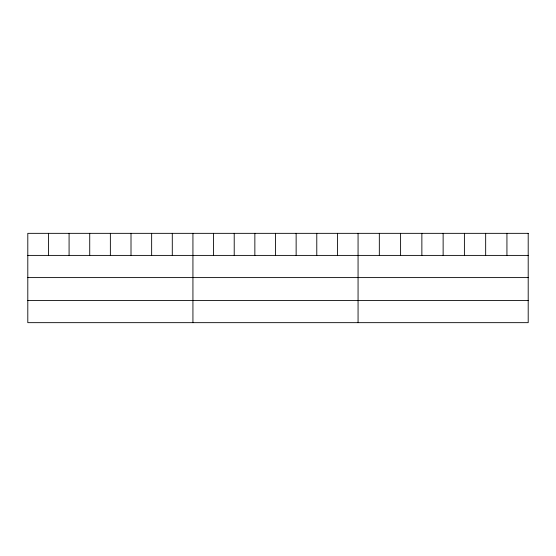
<?xml version="1.0" encoding="UTF-8"?>
<svg xmlns="http://www.w3.org/2000/svg" width="556" height="556" viewBox="0 0 556 556"><rect width="100%" height="100%" fill="white"/><g stroke="black" fill="none" stroke-linecap="round" stroke-linejoin="round"><path stroke-width="0.83" d="M27.8 255.399L528.2 255.399M27.8 277.597L528.2 277.597M27.8 300.469L528.2 300.469M506.933 233.339L506.933 255.399M485.666 233.339L485.666 255.399M464.399 233.339L464.399 255.399M443.132 233.339L443.132 255.399M421.865 233.339L421.865 255.399M400.598 233.339L400.598 255.399M379.331 233.339L379.331 255.399M358.064 233.339L358.064 322.661M337.422 233.339L337.422 255.399M316.781 233.339L316.781 255.399M296.139 233.339L296.139 255.399M275.498 233.339L275.498 255.399M254.856 233.339L254.856 255.399M234.215 233.339L234.215 255.399M213.573 233.339L213.573 255.399M192.932 233.339L192.932 322.661M172.29 233.339L172.29 255.399M151.649 233.339L151.649 255.399M131.007 233.339L131.007 255.399M110.366 233.339L110.366 255.399M89.724 233.339L89.724 255.399M69.083 233.339L69.083 255.399M48.441 233.339L48.441 255.399M528.2 233.339L27.8 233.339L27.8 322.661L528.2 322.661L528.2 233.339"/></g></svg>
